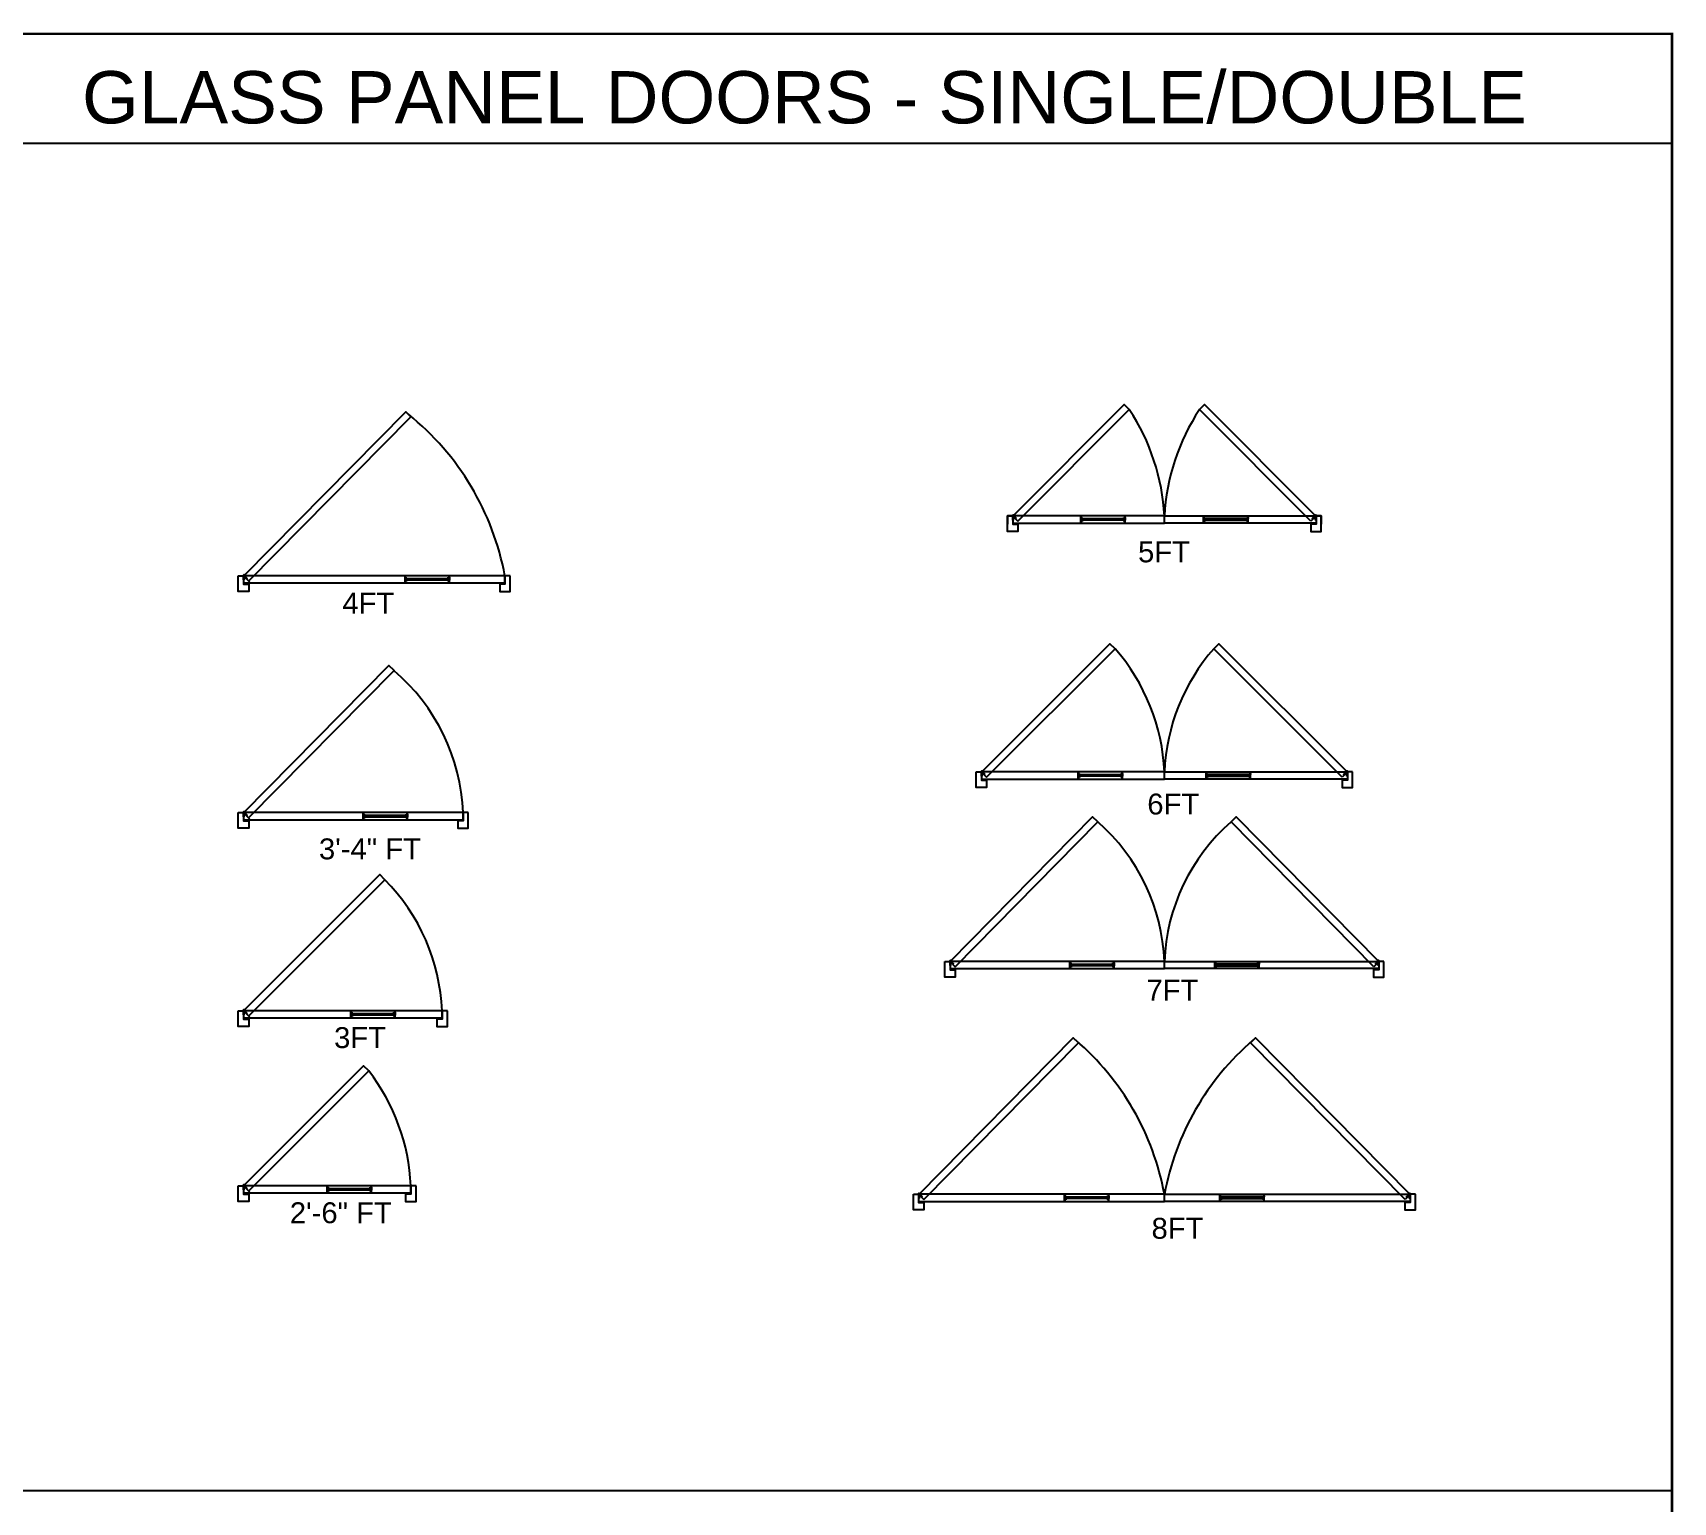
# Model space of a CAD drawing. Header units: inches. Extents: x 0 to 2128, y 0 to 649.
# Drawn here: x 1814 to 2127.7, y 340.1 to 621.3 of the extents above; entities that cross this region are included whole.
import ezdxf

# ---------------------------------------------------------------- set-up
doc = ezdxf.new("R2010")
doc.units = ezdxf.units.IN
doc.header["$MEASUREMENT"] = 0
doc.layers.add('Pline_Cut_Door & Window', color=6, linetype='Continuous')
doc.styles.add('ARIAL', font='arial.ttf')

# ---------------------------------------------------------------- blocks, each defined once
blk = doc.blocks.new('Glass Panal 1')
for p, q in [((1.12, 3.02), (1.13, 3.03)), ((1.13, 3.03), (1.68, 2.45)), ((1.72, 2.49), (1.16, 3.06)), ((1.68, 2.45), (1.72, 2.49)), ((21.52, 1.63), (21.52, 3)), ((30, 1.63), (30, 3))]:
    blk.add_line(p, q)
for points in [[(1.97, 1.99), (28.06, 28.08), (27.08, 29.04), (1.01, 2.96), (2.14, 1.83)], [(0, 3), (1, 3), (1, 1.4), (2, 1.4), (2, 0), (0, 0), (0, 3)], [(21.52, 3), (1, 3), (1, 1.44)], [(1.04, 1.63), (21.52, 1.63)], [(30, 1.63), (39, 1.63), (39, 3), (30, 3)], [(40, 3), (39, 3), (39, 1.4), (38, 1.4), (38, 0), (40, 0), (40, 3)]]:
    blk.add_lwpolyline(points)
for points in [[(1.01, 2.2), (1.01, 3, 0.202929), (1, 3.03, 0.177405), (1.05, 3), (1.05, 2.2)], [(1.12, 2.2), (1.12, 3, -0.202929), (1.13, 3.03, -0.177405), (1.07, 3), (1.07, 2.2)]]:
    blk.add_lwpolyline(points, format="xyb", close=True)
for points in [[(21.76, 2.72), (21.52, 2.72), (21.52, 2.48), (21.76, 2.48)], [(21.76, 1.92), (21.52, 1.92), (21.52, 2.16), (21.76, 2.16)], [(29.76, 2.72), (30, 2.72), (30, 2.48), (29.76, 2.48)], [(29.76, 1.92), (30, 1.92), (30, 2.16), (29.76, 2.16)]]:
    blk.add_lwpolyline(points, close=True)
for radius in [0.0895, 0.0273]:
    blk.add_circle((1.06, 3.09), radius)
for centre, radius, start, end in [((1.02, 1.4), 37.98, 2.4078, 44.6062), ((1.06, 3.09), 0.0895, 0.7569, 180.7569), ((1.06, 3.09), 0.0898, 180.897, 308.1952), ((1.19, 3.09), 0.0382, 183.2387, 229.1236)]:
    blk.add_arc(centre, radius, start, end)
at = {"layer": 'Pline_Cut_Door & Window', "color": 253, "ltscale": 100}
for p, q in [((30, 3), (21.52, 3)), ((21.52, 1.63), (30, 1.63))]:
    blk.add_line(p, q, dxfattribs=at)
at = {"layer": 'Pline_Cut_Door & Window', "color": 4, "ltscale": 100}
blk.add_lwpolyline([(21.52, 2.48), (30, 2.48), (30, 2.16), (21.52, 2.16)], close=True, dxfattribs=at)
blk = doc.blocks.new('Glass Panal 2')
for p, q in [((1.12, 3.02), (1.13, 3.03)), ((1.13, 3.03), (1.68, 2.45)), ((1.72, 2.49), (1.16, 3.06)), ((1.68, 2.45), (1.72, 2.49)), ((17.01, 1.63), (17.01, 3)), ((25.49, 1.63), (25.49, 3))]:
    blk.add_line(p, q)
for points in [[(1.97, 1.99), (24.95, 24.96), (23.97, 25.92), (1.01, 2.96), (2.14, 1.83)], [(0, 3), (1, 3), (1, 1.4), (2, 1.4), (2, 0), (0, 0), (0, 3)], [(21.52, 3), (1, 3), (1, 1.44)], [(1.04, 1.63), (21.52, 1.63)], [(25.49, 1.63), (33, 1.63), (33, 3), (25.49, 3)], [(34, 3), (33, 3), (33, 1.4), (32, 1.4), (32, 0), (34, 0), (34, 3)]]:
    blk.add_lwpolyline(points)
for points in [[(1.01, 2.2), (1.01, 3, 0.202929), (1, 3.03, 0.177405), (1.05, 3), (1.05, 2.2)], [(1.12, 2.2), (1.12, 3, -0.202929), (1.13, 3.03, -0.177405), (1.07, 3), (1.07, 2.2)]]:
    blk.add_lwpolyline(points, format="xyb", close=True)
for points in [[(17.25, 2.72), (17.01, 2.72), (17.01, 2.48), (17.25, 2.48)], [(17.25, 1.92), (17.01, 1.92), (17.01, 2.16), (17.25, 2.16)], [(25.25, 2.72), (25.49, 2.72), (25.49, 2.48), (25.25, 2.48)], [(25.25, 1.92), (25.49, 1.92), (25.49, 2.16), (25.25, 2.16)]]:
    blk.add_lwpolyline(points, close=True)
for radius in [0.0895, 0.0273]:
    blk.add_circle((1.06, 3.09), radius)
for centre, radius, start, end in [((-5.79, 1.23), 38.83, 2.6055, 37.6663), ((1.06, 3.09), 0.0895, 0.7569, 180.7569), ((1.06, 3.09), 0.0898, 180.897, 308.1952), ((1.19, 3.09), 0.0382, 183.2387, 229.1236)]:
    blk.add_arc(centre, radius, start, end)
at = {"layer": 'Pline_Cut_Door & Window', "color": 253, "ltscale": 100}
for p, q in [((25.49, 3), (17.01, 3)), ((17.01, 1.63), (25.49, 1.63))]:
    blk.add_line(p, q, dxfattribs=at)
at = {"layer": 'Pline_Cut_Door & Window', "color": 4, "ltscale": 100}
blk.add_lwpolyline([(17.01, 2.48), (25.49, 2.48), (25.49, 2.16), (17.01, 2.16)], close=True, dxfattribs=at)
blk = doc.blocks.new('Glass Panal 3')
for p, q in [((1.12, 3.02), (1.13, 3.03)), ((1.13, 3.03), (1.68, 2.45)), ((1.72, 2.49), (1.16, 3.06)), ((1.68, 2.45), (1.72, 2.49)), ((23.9, 1.63), (23.9, 3)), ((32.38, 1.63), (32.38, 3))]:
    blk.add_line(p, q)
for points in [[(1.97, 1.99), (29.79, 30.16), (28.81, 31.12), (1.01, 2.96), (2.14, 1.83)], [(0, 3), (1, 3), (1, 1.4), (2, 1.4), (2, 0), (0, 0), (0, 3)], [(23.9, 3), (1, 3), (1, 1.44)], [(1.04, 1.63), (23.9, 1.63)], [(32.38, 1.63), (43, 1.63), (43, 3), (32.38, 3)], [(44, 3), (43, 3), (43, 1.4), (42, 1.4), (42, 0), (44, 0), (44, 3)]]:
    blk.add_lwpolyline(points)
for points in [[(1.01, 2.2), (1.01, 3, 0.202929), (1, 3.03, 0.177405), (1.05, 3), (1.05, 2.2)], [(1.12, 2.2), (1.12, 3, -0.202929), (1.13, 3.03, -0.177405), (1.07, 3), (1.07, 2.2)]]:
    blk.add_lwpolyline(points, format="xyb", close=True)
for points in [[(24.14, 2.72), (23.9, 2.72), (23.9, 2.48), (24.14, 2.48)], [(24.14, 1.92), (23.9, 1.92), (23.9, 2.16), (24.14, 2.16)], [(32.14, 2.72), (32.38, 2.72), (32.38, 2.48), (32.14, 2.48)], [(32.14, 1.92), (32.38, 1.92), (32.38, 2.16), (32.14, 2.16)]]:
    blk.add_lwpolyline(points, close=True)
for radius in [0.0895, 0.0273]:
    blk.add_circle((1.06, 3.09), radius)
for centre, radius, start, end in [((5.36, 1.48), 37.67, 2.3063, 49.5777), ((1.06, 3.09), 0.0895, 0.7569, 180.7569), ((1.06, 3.09), 0.0898, 180.897, 308.1952), ((1.19, 3.09), 0.0382, 183.2387, 229.1236)]:
    blk.add_arc(centre, radius, start, end)
at = {"layer": 'Pline_Cut_Door & Window', "color": 253, "ltscale": 100}
for p, q in [((32.38, 3), (23.9, 3)), ((23.9, 1.63), (32.38, 1.63))]:
    blk.add_line(p, q, dxfattribs=at)
at = {"layer": 'Pline_Cut_Door & Window', "color": 4, "ltscale": 100}
blk.add_lwpolyline([(23.9, 2.48), (32.38, 2.48), (32.38, 2.16), (23.9, 2.16)], close=True, dxfattribs=at)
blk = doc.blocks.new('Glass Panal 4')
for p, q in [((1.12, 3.02), (1.13, 3.03)), ((1.13, 3.03), (1.68, 2.45)), ((1.72, 2.49), (1.16, 3.06)), ((1.68, 2.45), (1.72, 2.49)), ((31.9, 1.63), (31.9, 3)), ((40.38, 1.63), (40.38, 3))]:
    blk.add_line(p, q)
for points in [[(1.97, 1.99), (33.02, 33.43), (32.04, 34.39), (1.01, 2.96), (2.14, 1.83)], [(0, 3), (1, 3), (1, 1.4), (2, 1.4), (2, 0), (0, 0), (0, 3)], [(31.9, 3), (1, 3), (1, 1.44)], [(1.04, 1.63), (31.9, 1.63)], [(40.38, 1.63), (51, 1.63), (51, 3), (40.38, 3)], [(52, 3), (51, 3), (51, 1.4), (50, 1.4), (50, 0), (52, 0), (52, 3)]]:
    blk.add_lwpolyline(points)
for points in [[(1.01, 2.2), (1.01, 3, 0.202929), (1, 3.03, 0.177405), (1.05, 3), (1.05, 2.2)], [(1.12, 2.2), (1.12, 3, -0.202929), (1.13, 3.03, -0.177405), (1.07, 3), (1.07, 2.2)]]:
    blk.add_lwpolyline(points, format="xyb", close=True)
for points in [[(32.14, 2.72), (31.9, 2.72), (31.9, 2.48), (32.14, 2.48)], [(32.14, 1.92), (31.9, 1.92), (31.9, 2.16), (32.14, 2.16)], [(40.14, 2.72), (40.38, 2.72), (40.38, 2.48), (40.14, 2.48)], [(40.14, 1.92), (40.38, 1.92), (40.38, 2.16), (40.14, 2.16)]]:
    blk.add_lwpolyline(points, close=True)
for radius in [0.0895, 0.0273]:
    blk.add_circle((1.06, 3.09), radius)
for centre, radius, start, end in [((-0.22, -6.63), 52.12, 10.6521, 51.0661), ((1.06, 3.09), 0.0895, 0.7569, 180.7569), ((1.06, 3.09), 0.0898, 180.897, 308.1952), ((1.19, 3.09), 0.0382, 183.2387, 229.1236)]:
    blk.add_arc(centre, radius, start, end)
at = {"layer": 'Pline_Cut_Door & Window', "color": 253, "ltscale": 100}
for p, q in [((40.38, 3), (31.9, 3)), ((31.9, 1.63), (40.38, 1.63))]:
    blk.add_line(p, q, dxfattribs=at)
at = {"layer": 'Pline_Cut_Door & Window', "color": 4, "ltscale": 100}
blk.add_lwpolyline([(31.9, 2.48), (40.38, 2.48), (40.38, 2.16), (31.9, 2.16)], close=True, dxfattribs=at)
blk = doc.blocks.new('Glass Panal 5')
for p, q in [((1.12, 3.02), (1.13, 3.03)), ((1.13, 3.03), (1.68, 2.45)), ((1.72, 2.49), (1.16, 3.06)), ((1.68, 2.45), (1.72, 2.49)), ((28.9, 1.63), (28.9, 3)), ((37.38, 1.63), (37.38, 3)), ((58.62, 1.63), (58.62, 3)), ((67.1, 1.63), (67.1, 3)), ((94.28, 2.49), (94.84, 3.06)), ((94.32, 2.45), (94.28, 2.49)), ((94.87, 3.03), (94.32, 2.45)), ((94.88, 3.02), (94.87, 3.03))]:
    blk.add_line(p, q)
for points in [[(1.97, 1.99), (31.56, 31.99), (30.58, 32.95), (1.01, 2.96)], [(94.03, 1.99), (64.44, 31.99), (65.42, 32.95), (94.99, 2.96)], [(29.14, 2.72), (28.9, 2.72), (28.9, 2.48), (29.14, 2.48)], [(29.14, 1.92), (28.9, 1.92), (28.9, 2.16), (29.14, 2.16)], [(37.14, 2.72), (37.38, 2.72), (37.38, 2.48), (37.14, 2.48)], [(37.14, 1.92), (37.38, 1.92), (37.38, 2.16), (37.14, 2.16)], [(58.86, 2.72), (58.62, 2.72), (58.62, 2.48), (58.86, 2.48)], [(58.86, 1.92), (58.62, 1.92), (58.62, 2.16), (58.86, 2.16)], [(66.86, 2.72), (67.1, 2.72), (67.1, 2.48), (66.86, 2.48)], [(66.86, 1.92), (67.1, 1.92), (67.1, 2.16), (66.86, 2.16)]]:
    blk.add_lwpolyline(points, close=True)
for points in [[(0, 3), (1, 3), (1, 1.4), (2, 1.4), (2, 0), (0, 0), (0, 3)], [(30.9, 3), (1, 3), (1, 1.44)], [(1.04, 1.63), (30.9, 1.63)], [(37.38, 1.63), (48, 1.63), (48, 3), (37.38, 3)], [(58.62, 1.63), (48, 1.63), (48, 3), (58.62, 3)], [(65.1, 3), (95, 3), (95, 1.44)], [(94.96, 1.63), (65.1, 1.63)], [(96, 3), (95, 3), (95, 1.4), (94, 1.4), (94, 0), (96, 0), (96, 3)]]:
    blk.add_lwpolyline(points)
for points in [[(1.01, 2.2), (1.01, 3, 0.202929), (1, 3.03, 0.177405), (1.05, 3), (1.05, 2.2)], [(1.12, 2.2), (1.12, 3, -0.202929), (1.13, 3.03, -0.177405), (1.07, 3), (1.07, 2.2)], [(94.88, 2.2), (94.88, 3, 0.202929), (94.87, 3.03, 0.177405), (94.93, 3), (94.93, 2.2)], [(94.99, 2.2), (94.99, 3, -0.202929), (95, 3.03, -0.177405), (94.95, 3), (94.95, 2.2)]]:
    blk.add_lwpolyline(points, format="xyb", close=True)
for centre, radius in [((1.06, 3.09), 0.0895), ((94.94, 3.09), 0.0895), ((1.06, 3.09), 0.0273), ((94.94, 3.09), 0.0273)]:
    blk.add_circle(centre, radius)
for centre, radius, start, end in [((-2.19, -6.24), 51.03, 10.4336, 49.3324), ((98.19, -6.24), 51.03, 130.6676, 169.5664), ((1.06, 3.09), 0.0895, 0.7569, 180.7569), ((94.94, 3.09), 0.0895, 359.2431, 179.2431), ((1.06, 3.09), 0.0898, 180.897, 308.1952), ((1.19, 3.09), 0.0382, 183.2387, 229.1236), ((94.81, 3.09), 0.0382, 310.8764, 356.7613), ((94.94, 3.09), 0.0898, 231.8048, 359.103)]:
    blk.add_arc(centre, radius, start, end)
at = {"layer": 'Pline_Cut_Door & Window', "color": 253, "ltscale": 100}
for p, q in [((37.38, 3), (28.9, 3)), ((28.9, 1.63), (37.38, 1.63)), ((58.62, 3), (67.1, 3)), ((67.1, 1.63), (58.62, 1.63))]:
    blk.add_line(p, q, dxfattribs=at)
at = {"layer": 'Pline_Cut_Door & Window', "color": 4, "ltscale": 100}
for points in [[(28.9, 2.48), (37.38, 2.48), (37.38, 2.16), (28.9, 2.16)], [(67.1, 2.48), (58.62, 2.48), (58.62, 2.16), (67.1, 2.16)]]:
    blk.add_lwpolyline(points, close=True, dxfattribs=at)
blk = doc.blocks.new('Glass Panal 6')
for p, q in [((1.12, 3.02), (1.13, 3.03)), ((1.13, 3.03), (1.68, 2.45)), ((1.72, 2.49), (1.16, 3.06)), ((1.68, 2.45), (1.72, 2.49)), ((23.9, 1.63), (23.9, 3)), ((32.38, 1.63), (32.38, 3)), ((51.62, 1.63), (51.62, 3)), ((60.1, 1.63), (60.1, 3)), ((82.28, 2.49), (82.84, 3.06)), ((82.32, 2.45), (82.28, 2.49)), ((82.87, 3.03), (82.32, 2.45)), ((82.88, 3.02), (82.87, 3.03))]:
    blk.add_line(p, q)
for points in [[(1.97, 1.99), (29.25, 29.7), (28.28, 30.66), (1.01, 2.96)], [(82.03, 1.99), (54.75, 29.7), (55.72, 30.66), (82.99, 2.96)], [(24.14, 2.72), (23.9, 2.72), (23.9, 2.48), (24.14, 2.48)], [(24.14, 1.92), (23.9, 1.92), (23.9, 2.16), (24.14, 2.16)], [(32.14, 2.72), (32.38, 2.72), (32.38, 2.48), (32.14, 2.48)], [(32.14, 1.92), (32.38, 1.92), (32.38, 2.16), (32.14, 2.16)], [(51.86, 2.72), (51.62, 2.72), (51.62, 2.48), (51.86, 2.48)], [(51.86, 1.92), (51.62, 1.92), (51.62, 2.16), (51.86, 2.16)], [(59.86, 2.72), (60.1, 2.72), (60.1, 2.48), (59.86, 2.48)], [(59.86, 1.92), (60.1, 1.92), (60.1, 2.16), (59.86, 2.16)]]:
    blk.add_lwpolyline(points, close=True)
for points in [[(0, 3), (1, 3), (1, 1.4), (2, 1.4), (2, 0), (0, 0), (0, 3)], [(23.9, 3), (1, 3), (1, 1.44)], [(1.04, 1.63), (23.9, 1.63)], [(32.38, 1.63), (42, 1.63), (42, 3), (32.38, 3)], [(51.62, 1.63), (42, 1.63), (42, 3), (51.62, 3)], [(60.1, 3), (83, 3), (83, 1.44)], [(82.96, 1.63), (60.1, 1.63)], [(84, 3), (83, 3), (83, 1.4), (82, 1.4), (82, 0), (84, 0), (84, 3)]]:
    blk.add_lwpolyline(points)
for points in [[(1.01, 2.2), (1.01, 3, 0.202929), (1, 3.03, 0.177405), (1.05, 3), (1.05, 2.2)], [(1.12, 2.2), (1.12, 3, -0.202929), (1.13, 3.03, -0.177405), (1.07, 3), (1.07, 2.2)], [(82.88, 2.2), (82.88, 3, 0.202929), (82.87, 3.03, 0.177405), (82.93, 3), (82.93, 2.2)], [(82.99, 2.2), (82.99, 3, -0.202929), (83, 3.03, -0.177405), (82.95, 3), (82.95, 2.2)]]:
    blk.add_lwpolyline(points, format="xyb", close=True)
for centre, radius in [((1.06, 3.09), 0.0895), ((82.94, 3.09), 0.0895), ((1.06, 3.09), 0.0273), ((82.94, 3.09), 0.0273)]:
    blk.add_circle(centre, radius)
for centre, radius, start, end in [((4.64, 1.55), 37.39, 2.2179, 48.8268), ((79.36, 1.55), 37.39, 131.1732, 177.7821), ((1.06, 3.09), 0.0895, 0.7569, 180.7569), ((82.94, 3.09), 0.0895, 359.2431, 179.2431), ((1.06, 3.09), 0.0898, 180.897, 308.1952), ((1.19, 3.09), 0.0382, 183.2387, 229.1236), ((82.81, 3.09), 0.0382, 310.8764, 356.7613), ((82.94, 3.09), 0.0898, 231.8048, 359.103)]:
    blk.add_arc(centre, radius, start, end)
at = {"layer": 'Pline_Cut_Door & Window', "color": 253, "ltscale": 100}
for p, q in [((32.38, 3), (23.9, 3)), ((23.9, 1.63), (32.38, 1.63)), ((51.62, 3), (60.1, 3)), ((60.1, 1.63), (51.62, 1.63))]:
    blk.add_line(p, q, dxfattribs=at)
at = {"layer": 'Pline_Cut_Door & Window', "color": 4, "ltscale": 100}
for points in [[(23.9, 2.48), (32.38, 2.48), (32.38, 2.16), (23.9, 2.16)], [(60.1, 2.48), (51.62, 2.48), (51.62, 2.16), (60.1, 2.16)]]:
    blk.add_lwpolyline(points, close=True, dxfattribs=at)
blk = doc.blocks.new('Glass Panal 7')
for p, q in [((1.12, 3.02), (1.13, 3.03)), ((1.13, 3.03), (1.68, 2.45)), ((1.72, 2.49), (1.16, 3.06)), ((1.68, 2.45), (1.72, 2.49)), ((19.52, 1.63), (19.52, 3)), ((28, 1.63), (28, 3)), ((44, 1.63), (44, 3)), ((52.48, 1.63), (52.48, 3)), ((70.28, 2.49), (70.84, 3.06)), ((70.32, 2.45), (70.28, 2.49)), ((70.87, 3.03), (70.32, 2.45)), ((70.88, 3.02), (70.87, 3.03))]:
    blk.add_line(p, q)
for points in [[(1.97, 1.99), (26.56, 26.57), (25.58, 27.53), (1.01, 2.96)], [(70.03, 1.99), (45.44, 26.57), (46.42, 27.53), (70.99, 2.96)], [(19.76, 2.72), (19.52, 2.72), (19.52, 2.48), (19.76, 2.48)], [(19.76, 1.92), (19.52, 1.92), (19.52, 2.16), (19.76, 2.16)], [(27.76, 2.72), (28, 2.72), (28, 2.48), (27.76, 2.48)], [(27.76, 1.92), (28, 1.92), (28, 2.16), (27.76, 2.16)], [(44.24, 2.72), (44, 2.72), (44, 2.48), (44.24, 2.48)], [(44.24, 1.92), (44, 1.92), (44, 2.16), (44.24, 2.16)], [(52.24, 2.72), (52.48, 2.72), (52.48, 2.48), (52.24, 2.48)], [(52.24, 1.92), (52.48, 1.92), (52.48, 2.16), (52.24, 2.16)]]:
    blk.add_lwpolyline(points, close=True)
for points in [[(0, 3), (1, 3), (1, 1.4), (2, 1.4), (2, 0), (0, 0), (0, 3)], [(21.52, 3), (1, 3), (1, 1.44)], [(1.04, 1.63), (21.52, 1.63)], [(28, 1.63), (36, 1.63), (36, 3), (28, 3)], [(44, 1.63), (36, 1.63), (36, 3), (44, 3)], [(50.48, 3), (71, 3), (71, 1.44)], [(70.96, 1.63), (50.48, 1.63)], [(72, 3), (71, 3), (71, 1.4), (70, 1.4), (70, 0), (72, 0), (72, 3)]]:
    blk.add_lwpolyline(points)
for points in [[(1.01, 2.2), (1.01, 3, 0.202929), (1, 3.03, 0.177405), (1.05, 3), (1.05, 2.2)], [(1.12, 2.2), (1.12, 3, -0.202929), (1.13, 3.03, -0.177405), (1.07, 3), (1.07, 2.2)], [(70.88, 2.2), (70.88, 3, 0.202929), (70.87, 3.03, 0.177405), (70.93, 3), (70.93, 2.2)], [(70.99, 2.2), (70.99, 3, -0.202929), (71, 3.03, -0.177405), (70.95, 3), (70.95, 2.2)]]:
    blk.add_lwpolyline(points, format="xyb", close=True)
for centre, radius in [((1.06, 3.09), 0.0895), ((70.94, 3.09), 0.0895), ((1.06, 3.09), 0.0273), ((70.94, 3.09), 0.0273)]:
    blk.add_circle(centre, radius)
for centre, radius, start, end in [((-2.33, 1.32), 38.37, 2.5094, 41.1513), ((74.33, 1.32), 38.37, 138.8487, 177.4906), ((1.06, 3.09), 0.0895, 0.7569, 180.7569), ((70.94, 3.09), 0.0895, 359.2431, 179.2431), ((1.06, 3.09), 0.0898, 180.897, 308.1952), ((1.19, 3.09), 0.0382, 183.2387, 229.1236), ((70.81, 3.09), 0.0382, 310.8764, 356.7613), ((70.94, 3.09), 0.0898, 231.8048, 359.103)]:
    blk.add_arc(centre, radius, start, end)
at = {"layer": 'Pline_Cut_Door & Window', "color": 253, "ltscale": 100}
for p, q in [((28, 3), (19.52, 3)), ((19.52, 1.63), (28, 1.63)), ((44, 3), (52.48, 3)), ((52.48, 1.63), (44, 1.63))]:
    blk.add_line(p, q, dxfattribs=at)
at = {"layer": 'Pline_Cut_Door & Window', "color": 4, "ltscale": 100}
for points in [[(19.52, 2.48), (28, 2.48), (28, 2.16), (19.52, 2.16)], [(52.48, 2.48), (44, 2.48), (44, 2.16), (52.48, 2.16)]]:
    blk.add_lwpolyline(points, close=True, dxfattribs=at)
blk = doc.blocks.new('Glass Panal 8')
for p, q in [((1.12, 3.02), (1.13, 3.03)), ((1.13, 3.03), (1.68, 2.45)), ((1.72, 2.49), (1.16, 3.06)), ((1.68, 2.45), (1.72, 2.49)), ((14.01, 1.63), (14.01, 3)), ((22.49, 1.63), (22.49, 3)), ((37.51, 1.63), (37.51, 3)), ((45.99, 1.63), (45.99, 3)), ((58.28, 2.49), (58.84, 3.06)), ((58.32, 2.45), (58.28, 2.49)), ((58.87, 3.03), (58.32, 2.45)), ((58.88, 3.02), (58.87, 3.03))]:
    blk.add_line(p, q)
for points in [[(1.97, 1.99), (23.28, 23.34), (22.31, 24.3), (1.01, 2.96)], [(58.03, 1.99), (36.72, 23.34), (37.69, 24.3), (58.99, 2.96)], [(14.25, 2.72), (14.01, 2.72), (14.01, 2.48), (14.25, 2.48)], [(14.25, 1.92), (14.01, 1.92), (14.01, 2.16), (14.25, 2.16)], [(22.25, 2.72), (22.49, 2.72), (22.49, 2.48), (22.25, 2.48)], [(22.25, 1.92), (22.49, 1.92), (22.49, 2.16), (22.25, 2.16)], [(37.75, 2.72), (37.51, 2.72), (37.51, 2.48), (37.75, 2.48)], [(37.75, 1.92), (37.51, 1.92), (37.51, 2.16), (37.75, 2.16)], [(45.75, 2.72), (45.99, 2.72), (45.99, 2.48), (45.75, 2.48)], [(45.75, 1.92), (45.99, 1.92), (45.99, 2.16), (45.75, 2.16)]]:
    blk.add_lwpolyline(points, close=True)
for points in [[(16.01, 3), (0, 3), (0, 1.44)], [(0, 3), (1, 3), (1, 1.4), (2, 1.4), (2, 0), (0, 0), (0, 3)], [(1, 1.63), (16.01, 1.63)], [(22.49, 1.63), (30, 1.63), (30, 3), (22.49, 3)], [(37.51, 1.63), (30, 1.63), (30, 3), (37.51, 3)], [(43.99, 3), (60, 3), (60, 1.44)], [(59, 1.63), (43.99, 1.63)], [(60, 3), (59, 3), (59, 1.4), (58, 1.4), (58, 0), (60, 0), (60, 3)]]:
    blk.add_lwpolyline(points)
for points in [[(1.01, 2.2), (1.01, 3, 0.202929), (1, 3.03, 0.177405), (1.05, 3), (1.05, 2.2)], [(1.12, 2.2), (1.12, 3, -0.202929), (1.13, 3.03, -0.177405), (1.07, 3), (1.07, 2.2)], [(58.88, 2.2), (58.88, 3, 0.202929), (58.87, 3.03, 0.177405), (58.93, 3), (58.93, 2.2)], [(58.99, 2.2), (58.99, 3, -0.202929), (59, 3.03, -0.177405), (58.95, 3), (58.95, 2.2)]]:
    blk.add_lwpolyline(points, format="xyb", close=True)
for centre, radius in [((1.06, 3.09), 0.0895), ((58.94, 3.09), 0.0895), ((1.06, 3.09), 0.0273), ((58.94, 3.09), 0.0273)]:
    blk.add_circle(centre, radius)
for centre, radius, start, end in [((-10.63, 0.86), 40.69, 3.0086, 33.5344), ((70.63, 0.86), 40.69, 146.4656, 176.9914), ((1.06, 3.09), 0.0895, 0.7569, 180.7569), ((58.94, 3.09), 0.0895, 359.2431, 179.2431), ((1.06, 3.09), 0.0898, 180.897, 308.1952), ((1.19, 3.09), 0.0382, 183.2387, 229.1236), ((58.81, 3.09), 0.0382, 310.8764, 356.7613), ((58.94, 3.09), 0.0898, 231.8048, 359.103)]:
    blk.add_arc(centre, radius, start, end)
at = {"layer": 'Pline_Cut_Door & Window', "color": 253, "ltscale": 100}
for p, q in [((22.49, 3), (14.01, 3)), ((14.01, 1.63), (22.49, 1.63)), ((37.51, 3), (45.99, 3)), ((45.99, 1.63), (37.51, 1.63))]:
    blk.add_line(p, q, dxfattribs=at)
at = {"layer": 'Pline_Cut_Door & Window', "color": 4, "ltscale": 100}
for points in [[(14.01, 2.48), (22.49, 2.48), (22.49, 2.16), (14.01, 2.16)], [(45.99, 2.48), (37.51, 2.48), (37.51, 2.16), (45.99, 2.16)]]:
    blk.add_lwpolyline(points, close=True, dxfattribs=at)

msp = doc.modelspace()

# ---------------------------------------------------------------- linework, layer by layer
for p, q in [((1490.58, 600.17), (2127.49, 600.17)), ((1490.58, 342.41), (2127.49, 342.41))]:
    msp.add_line(p, q)
at = {"const_width": 0.453}
msp.add_lwpolyline([(1490.58, 621.06), (2127.49, 621.06), (2127.49, 63.75), (1490.58, 63.75)], close=True, dxfattribs=at)

# ---------------------------------------------------------------- block references
at = {"layer": 'Pline_Cut_Door & Window'}
for name, p in [('Glass Panal 8', (2000.41, 525.85)), ('Glass Panal 4', (1853.28, 514.39)), ('Glass Panal 7', (1994.41, 476.87)), ('Glass Panal 3', (1853.28, 469.08)), ('Glass Panal 6', (1988.41, 440.61)), ('Glass Panal 1', (1853.28, 431.17)), ('Glass Panal 5', (1982.41, 396.06)), ('Glass Panal 2', (1853.28, 397.69))]:
    msp.add_blockref(name, p, dxfattribs=at)

# ---------------------------------------------------------------- texts
at = {"linetype": 'ByBlock', "lineweight": 5, "attachment_point": 1, "style": 'ARIAL'}
for s, width, insert, char_height in [('{\\C7;GLASS PANEL DOORS - SINGLE/DOUBLE\\P      }', 14922.8203, (1823.4, 613.95), 10), ('{\\C7;5FT}', 1446.1581, (2025.37, 523.97), 4), ('{\\C7;4FT}', 1446.1581, (1873.19, 514.16), 4), ('{\\C7;6FT}', 1446.1581, (2027.14, 475.72), 4), ('{\\C7;3\'-4" FT}', 1446.1581, (1868.71, 467.14), 4), ('{\\C7;7FT}', 1446.1581, (2026.98, 440.1), 4), ('{\\C7;3FT}', 1446.1581, (1871.61, 431.03), 4), ('{\\C7;2\'-6" FT}', 1446.1581, (1863.14, 397.52), 4), ('{\\C7;8FT}', 1446.1581, (2027.95, 394.55), 4)]:
    msp.add_mtext_dynamic_manual_height_columns(s, width=width, gutter_width=1, heights=[0], dxfattribs=dict(at, insert=insert, char_height=char_height))

doc.saveas('drawing.dxf')
